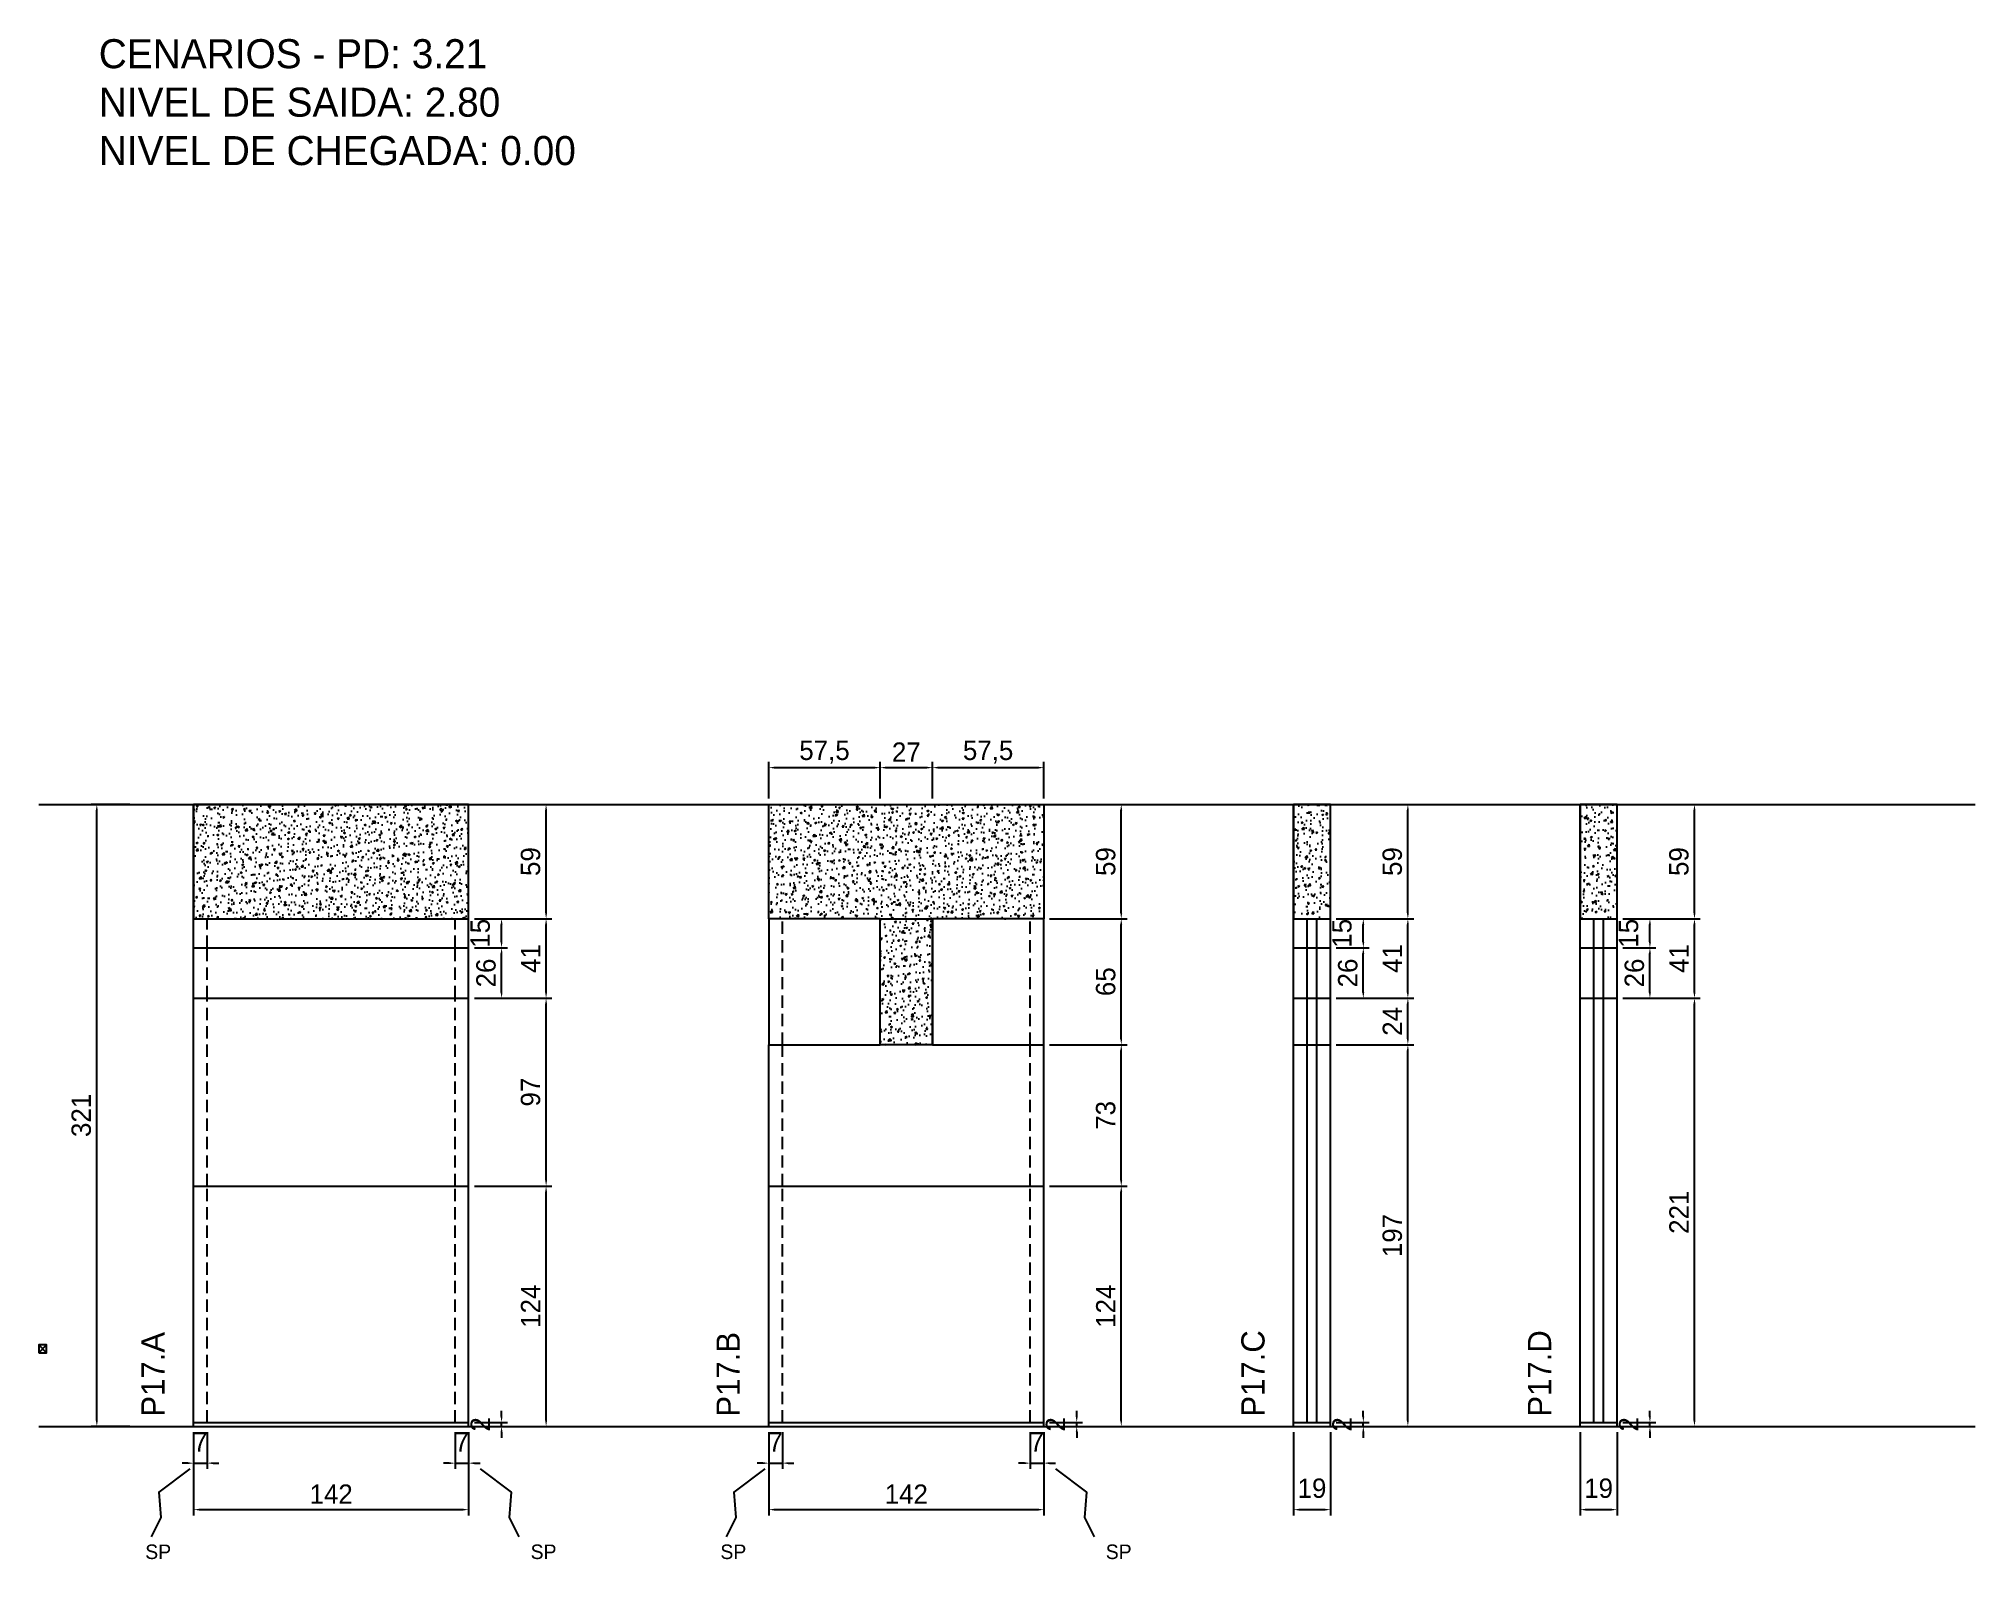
# Model space of a CAD drawing. Header units: centimetres. Extents: x 0 to 1000, y -490 to 295.
import ezdxf

# ---------------------------------------------------------------- set-up
doc = ezdxf.new("R2010")
doc.units = ezdxf.units.CM
doc.linetypes.add('DASHED', pattern=[2, -2])
doc.linetypes.add('HIDDEN', pattern=[9.525, 6.35, -3.175])
for name, color, linetype in [('COTA', 241, 'Continuous'), ('NOMENCLATURA', 7, 'Continuous'), ('Nível', 160, 'Continuous'), ('Painéis', 200, 'Continuous'), ('SARR_2.2x7', 40, 'Continuous'), ('Sarrafo de Pressão', 42, 'HIDDEN'), ('texto', 7, 'Continuous')]:
    doc.layers.add(name, color=color, linetype=linetype)
doc.dimstyles.new('PAINEL', dxfattribs={"dimtxt": 10, "dimasz": 3, "dimexe": 3, "dimexo": 3, "dimgap": 3, "dimtad": 1, "dimcen": 2.5, "dimclrd": 4, "dimclre": 4, "dimclrt": 240, "dimazin": 3, "dimtfac": 1, "dimtmove": 0, "dimatfit": 3})

# ---------------------------------------------------------------- blocks, each defined once
blk = doc.blocks.new('MULDURA')
at = {"layer": 'Paineis'}
for p, q in [((0, 0), (4, 4)), ((4, 0), (0, 4))]:
    blk.add_line(p, q, dxfattribs=at)
blk.add_lwpolyline([(0, 0), (4, 0), (4, 4), (0, 4)], close=True, dxfattribs=at)

msp = doc.modelspace()

# ---------------------------------------------------------------- hatches: boundary and pattern name
at = {"layer": 'COTA'}
h = msp.add_hatch(dxfattribs=at)
h.set_pattern_fill('AR-CONC', color=256, scale=0.05)
h.paths.add_polyline_path([(222, -159), (222, -100), (80, -100), (80, -159)])
h = msp.add_hatch(dxfattribs=at)
h.set_pattern_fill('AR-CONC', color=256, scale=0.05)
h.paths.add_polyline_path([(461.5, -224), (434.5, -224), (434.5, -159), (377, -159), (377, -100), (519, -100), (519, -159), (461.5, -159)])
h = msp.add_hatch(dxfattribs=at)
h.set_pattern_fill('AR-CONC', color=256, scale=0.05)
h.paths.add_polyline_path([(667, -159), (667, -100), (648, -100), (648, -159)])
h = msp.add_hatch(dxfattribs=at)
h.set_pattern_fill('AR-CONC', color=256, scale=0.05)
h.paths.add_polyline_path([(815, -159), (815, -100), (796, -100), (796, -159)])

# ---------------------------------------------------------------- linework, layer by layer
for p, q in [((80, -159), (80, -100)), ((80, -100), (222, -100)), ((222, -159), (222, -100)), ((648, -159), (648, -100)), ((648, -100), (667, -100)), ((667, -159), (667, -100)), ((796, -159), (796, -100)), ((796, -100), (815, -100)), ((815, -159), (815, -100))]:
    msp.add_line(p, q, dxfattribs=at)
for points in [[(222, -159), (222, -100), (80, -100), (80, -159)], [(461.5, -224), (434.5, -224), (434.5, -159), (377, -159), (377, -100), (519, -100), (519, -159), (461.5, -159)], [(667, -159), (667, -100), (648, -100), (648, -159)], [(815, -159), (815, -100), (796, -100), (796, -159)]]:
    msp.add_lwpolyline(points, close=True, dxfattribs=at)
at = {"layer": 'COTA', "color": 4}
for points in [[(78, -443), (62, -455), (63, -468), (58, -478)], [(228, -443), (244, -455), (243, -468), (248, -478)], [(375, -443), (359, -455), (360, -468), (355, -478)], [(525, -443), (541, -455), (540, -468), (545, -478)]]:
    msp.add_lwpolyline(points, dxfattribs=at)
at = {"layer": 'Nível', "linetype": 'DASHED'}
for points in [[(0, -100), (1000, -100)], [(0, -421), (1000, -421)]]:
    msp.add_lwpolyline(points, dxfattribs=at)
at = {"layer": 'Painéis'}
for p, q in [((80, -159), (222, -159)), ((80, -421), (80, -159)), ((222, -421), (222, -159)), ((434.5, -159), (461.5, -159)), ((434.5, -224), (434.5, -159)), ((461.5, -224), (461.5, -159)), ((648, -159), (667, -159)), ((648, -421), (648, -159)), ((667, -421), (667, -159)), ((796, -159), (815, -159)), ((796, -421), (796, -159)), ((815, -421), (815, -159)), ((80, -174), (222, -174)), ((648, -174), (667, -174)), ((796, -174), (815, -174)), ((80, -200), (222, -200)), ((648, -200), (667, -200)), ((796, -200), (815, -200)), ((377, -224), (434.5, -224)), ((377, -421), (377, -224)), ((461.5, -224), (519, -224)), ((519, -421), (519, -224)), ((648, -224), (667, -224)), ((80, -297), (222, -297)), ((377, -297), (519, -297)), ((80, -419), (222, -419)), ((377, -419), (519, -419)), ((648, -419), (667, -419)), ((796, -419), (815, -419))]:
    msp.add_line(p, q, dxfattribs=at)
for points in [[(377, -224), (434.5, -224), (434.5, -159), (377, -159)], [(461.5, -224), (519, -224), (519, -159), (461.5, -159)]]:
    msp.add_lwpolyline(points, close=True, dxfattribs=at)
at = {"layer": 'SARR_2.2x7'}
for points in [[(655, -174), (655, -159)], [(660, -174), (660, -159)], [(803, -174), (803, -159)], [(808, -174), (808, -159)], [(655, -200), (655, -174)], [(660, -200), (660, -174)], [(803, -200), (803, -174)], [(808, -200), (808, -174)], [(655, -224), (655, -200)], [(660, -224), (660, -200)], [(803, -419), (803, -200)], [(808, -419), (808, -200)], [(655, -419), (655, -224)], [(660, -419), (660, -224)]]:
    msp.add_lwpolyline(points, dxfattribs=at)
at = {"layer": 'Sarrafo de Pressão', "linetype": 'HIDDEN'}
for points in [[(87, -174), (87, -159)], [(215, -174), (215, -159)], [(384, -224), (384, -159)], [(512, -224), (512, -159)], [(87, -200), (87, -174)], [(215, -200), (215, -174)], [(87, -297), (87, -200)], [(215, -297), (215, -200)], [(384, -297), (384, -224)], [(512, -297), (512, -224)], [(87, -419), (87, -297)], [(215, -419), (215, -297)], [(384, -419), (384, -297)], [(512, -419), (512, -297)]]:
    msp.add_lwpolyline(points, dxfattribs=at)

# ---------------------------------------------------------------- block references
at = {"layer": 'COTA'}
msp.add_blockref('MULDURA', (0, -383), dxfattribs=at)

# ---------------------------------------------------------------- texts
at = {"layer": 'NOMENCLATURA'}
for s, p in [('CENARIOS - PD: 3.21', (31, 280)), ('NIVEL DE SAIDA: 2.80', (31, 255)), ('NIVEL DE CHEGADA: 0.00', (31, 230))]:
    msp.add_text(s, height=15, dxfattribs=at).set_placement(p)
for s, p in [('P17.A', (65, -416)), ('P17.B', (362, -416)), ('P17.C', (633, -416)), ('P17.D', (781, -416))]:
    msp.add_text(s, height=12, rotation=90, dxfattribs=at).set_placement(p)
at = {"layer": 'texto', "color": 4, "char_height": 7.5, "attachment_point": 1}
for insert in [(55, -482), (254, -482), (352, -482), (551, -482)]:
    msp.add_mtext('SP', dxfattribs=dict(at, insert=insert))

# ---------------------------------------------------------------- dimensions: what is measured, and where the dimension line sits
at = {"layer": 'COTA', "color": 4}
for base, p1, p2 in [((377, -81), (377, -100), (434.5, -100)), ((434.5, -81), (434.5, -100), (461.5, -100)), ((461.5, -81), (461.5, -100), (519, -100)), ((80, -440), (80, -421), (87, -421)), ((80, -464), (80, -421), (222, -421)), ((215, -440), (215, -421), (222, -421)), ((377, -440), (377, -421), (384, -421)), ((377, -464), (377, -421), (519, -421)), ((512, -440), (512, -421), (519, -421)), ((648, -464), (648, -421), (667, -421)), ((796, -464), (796, -421), (815, -421))]:
    msp.add_linear_dim(base=base, p1=p1, p2=p2, dimstyle='PAINEL', dxfattribs=at).render()
at = {"layer": 'COTA'}
msp.add_linear_dim(base=(30, -421), p1=(50, -421), p2=(50, -100), angle=90, dimstyle='PAINEL', dxfattribs=at).render()
at = {"layer": 'COTA', "color": 4}
for base, p1, p2 in [((262, -159), (222, -159), (222, -100)), ((559, -159), (519, -159), (519, -100)), ((707, -159), (667, -159), (667, -100)), ((855, -159), (815, -159), (815, -100)), ((239, -174), (222, -174), (222, -159)), ((262, -200), (222, -200), (222, -159)), ((559, -224), (519, -224), (519, -159)), ((684, -174), (667, -174), (667, -159)), ((707, -200), (667, -200), (667, -159)), ((832, -174), (815, -174), (815, -159)), ((855, -200), (815, -200), (815, -159)), ((239, -200), (222, -200), (222, -174)), ((684, -200), (667, -200), (667, -174)), ((832, -200), (815, -200), (815, -174)), ((262, -297), (222, -297), (222, -200)), ((707, -224), (667, -224), (667, -200)), ((855, -421), (815, -421), (815, -200)), ((559, -297), (519, -297), (519, -224)), ((707, -421), (667, -421), (667, -224)), ((262, -421), (222, -421), (222, -297)), ((559, -421), (519, -421), (519, -297)), ((239, -421), (222, -421), (222, -419)), ((536, -421), (519, -421), (519, -419)), ((684, -421), (667, -421), (667, -419)), ((832, -421), (815, -421), (815, -419))]:
    msp.add_linear_dim(base=base, p1=p1, p2=p2, angle=90, dimstyle='PAINEL', dxfattribs=at).render()

doc.saveas('drawing.dxf')
